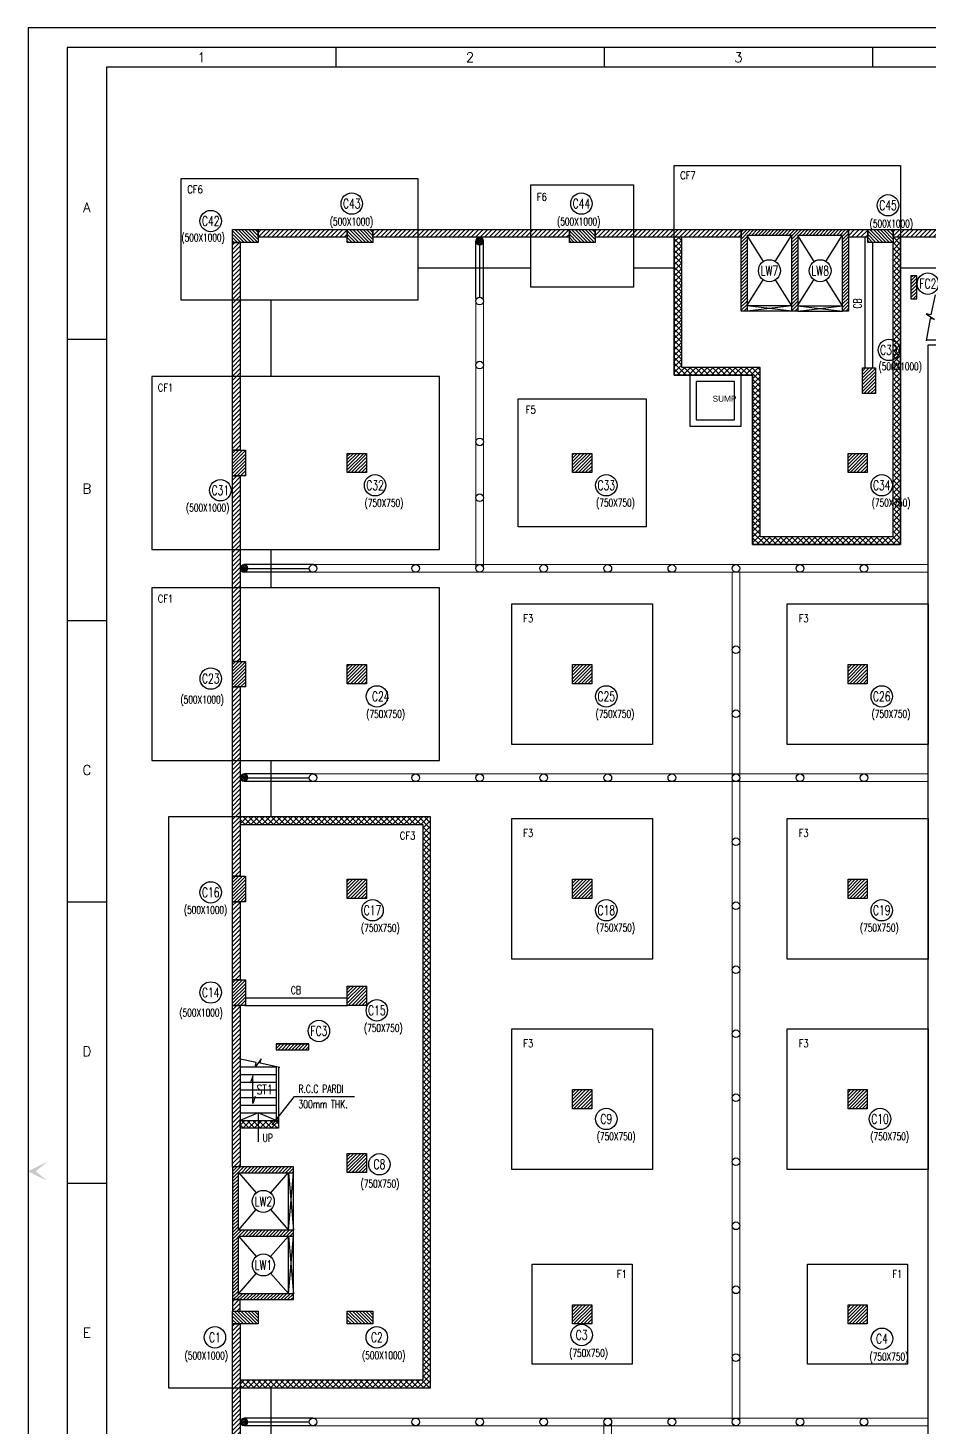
# Model space of a CAD drawing. Extents: x 345615 to 1272425, y -526289 to -156124.
# Drawn here: x 814927 to 850131, y -420533 to -365888 of the extents above; entities that cross this region are included whole.
import ezdxf
from ezdxf.enums import TextEntityAlignment as Align
from ezdxf.lldxf.tags import DXFTag

# ---------------------------------------------------------------- set-up
doc = ezdxf.new("R2010")
doc.units = 0
doc.header["$LTSCALE"] = 500
doc.header["$MEASUREMENT"] = 0
for name, color, linetype in [('PNA', 10, 'Continuous'), ('S-BEAM NO', 3, 'Continuous'), ('S-BEAM OUTER', 4, 'Continuous'), ('S-BRECK LINE', 8, 'Continuous'), ('S-COLUMN', 1, 'Continuous'), ('S-COLUMN CIRCLE', 9, 'Continuous'), ('S-COLUMN HATCH', 8, 'Continuous'), ('S-COLUMN NO', 2, 'Continuous'), ('S-COLUMN SIZES', 2, 'Continuous'), ('S-CONCRET LINE', 4, 'Continuous'), ('S-CUT LINE', 8, 'Continuous'), ('S-DIM-1', 5, 'Continuous'), ('S-FOOTING', 4, 'Continuous'), ('S-HATCH', 253, 'Continuous'), ('S-RETAINING WALL', 6, 'Continuous'), ('S-RETAINING WALL HATCH', 8, 'Continuous'), ('S-SLAB MARK', 3, 'Continuous'), ('S-SLAB NO', 3, 'Continuous'), ('S-STAIRCASE', 5, 'Continuous'), ('S-TEXT', 2, 'Continuous'), ('S-TEXT-1', 4, 'Continuous'), ('SDA_PLAN_UGT_OHT', 150, 'Continuous'), ('SDA_TEXT', 21, 'Continuous'), ('SHEET', 7, 'Continuous')]:
    doc.layers.add(name, color=color, linetype=linetype)
doc.layers.add('SDA_WALL', color=7, linetype='Continuous', lineweight=30)
doc.styles.add('AR', font='arial.ttf')
doc.styles.add('ROMANS', font='simplex.shx', dxfattribs={"width": 0.8, "height": 275, "bigfont": 'bigfont.shx'})
tags = doc.linetypes.add('CENTER', pattern=[2, 1.25, -0.25, 0.25, -0.25]).pattern_tags.tags
tags[10:11] = [DXFTag(74, 4), DXFTag(75, 0), DXFTag(340, '0'), DXFTag(46, 1.0), DXFTag(50, 0.0), DXFTag(44, 0.0), DXFTag(45, 0.0)]
tags[8:9] = [DXFTag(74, 4), DXFTag(75, 0), DXFTag(340, '0'), DXFTag(46, 1.0), DXFTag(50, 0.0), DXFTag(44, 0.0), DXFTag(45, 0.0)]
tags[6:7] = [DXFTag(74, 4), DXFTag(75, 0), DXFTag(340, '0'), DXFTag(46, 1.0), DXFTag(50, 0.0), DXFTag(44, 0.0), DXFTag(45, 0.0)]
tags[4:5] = [DXFTag(74, 4), DXFTag(75, 0), DXFTag(340, '0'), DXFTag(46, 1.0), DXFTag(50, 0.0), DXFTag(44, 0.0), DXFTag(45, 0.0)]
tags = doc.linetypes.add('HIDDEN', pattern=[0.375, 0.25, -0.125]).pattern_tags.tags
tags[6:7] = [DXFTag(74, 4), DXFTag(75, 0), DXFTag(340, '0'), DXFTag(46, 1.0), DXFTag(50, 0.0), DXFTag(44, 0.0), DXFTag(45, 0.0)]
tags[4:5] = [DXFTag(74, 4), DXFTag(75, 0), DXFTag(340, '0'), DXFTag(46, 1.0), DXFTag(50, 0.0), DXFTag(44, 0.0), DXFTag(45, 0.0)]
doc.dimstyles.new('dim100', dxfattribs={"dimtxt": 250, "dimasz": 250, "dimexe": 200, "dimexo": 200, "dimgap": 100, "dimtad": 1, "dimdec": 0, "dimzin": 0, "dimdsep": 46, "dimtxsty": 'ROMANS', "dimcen": 0, "dimclrd": 5, "dimclre": 5, "dimclrt": 4, "dimadec": 0, "dimazin": 0, "dimtfac": 1, "dimtdec": 0, "dimtix": 1, "dimtofl": 0, "dimtmove": 2, "dimatfit": 3, "dimfxl": 0, "dimtolj": 1, "dimtzin": 0, "dimlwd": -1, "dimlwe": -1, "dimarcsym": 0})
pattern_1 = [(45, (-3835377.2, 2058576.72), (-88.3883476, 88.3883476), [])]
pattern_2 = [(45, (-3835377.3, 2058576.72), (-88.3883476, 88.3883476), [])]
pattern_3 = [(45, (-4134841.95, 1922269.47), (-66.2912607, 66.2912607), [])]
pattern_4 = [(45, (-4134991.95, 1922269.47), (-66.2912607, 66.2912607), [])]
pattern_5 = [(45, (-4134991.95, 1922233.255), (-66.2912607, 66.2912607), [])]
pattern_6 = [(45, (-4134991.95, 1913864.6), (-66.2912607, 66.2912607), [])]

# ---------------------------------------------------------------- blocks, each defined once
blk = doc.blocks.new('FOLDER')
at = {"layer": 'PNA'}
for points in [[(-1250, 2500), (0, 0), (0, 1000)], [(1250, 2500), (0, 0), (0, 1000)]]:
    blk.add_solid(points, dxfattribs=at)
blk = doc.blocks.new('zw$C05B')
at = {"flags": 128}
blk.add_lwpolyline([(0, 0), (82749, 0), (82749, 58210), (0, 58210)], close=True, dxfattribs=at)
at = {"layer": 'PNA'}
for p, q in [((7716, 57718), (7716, 57226)), ((14447, 57718), (14447, 57226)), ((21179, 57718), (21179, 57226)), ((984, 50402), (1968, 50402)), ((984, 43342), (1968, 43342)), ((984, 36282), (1968, 36282)), ((984, 29223), (1968, 29223))]:
    blk.add_line(p, q, dxfattribs=at)
at = {"layer": 'PNA', "color": 1}
for points in [[(984, 492), (82257, 492), (82257, 57718), (984, 57718)], [(1968, 984), (81765, 984), (81765, 57226), (1968, 57226)]]:
    blk.add_lwpolyline(points, close=True, dxfattribs=at)
at = {"layer": 'PNA', "xscale": 0.1967862005670764, "yscale": 0.1967862005670764, "zscale": 0.1967862005670764, "rotation": 270}
blk.add_blockref('FOLDER', (0, 29518), dxfattribs=at)
at = {"layer": 'PNA', "style": 'ROMANS'}
for s, p in [('1', (4351, 57472)), ('2', (11082, 57472)), ('3', (17814, 57472)), ('A', (1476, 53709)), ('B', (1476, 46649)), ('C', (1476, 39589)), ('D', (1476, 32529)), ('E', (1476, 25470))]:
    blk.add_text(s, height=246, dxfattribs=at).set_placement(p, align=Align.MIDDLE)
blk = doc.blocks.new('MEP INPUTS')
at = {"layer": 'SDA_PLAN_UGT_OHT', "color": 8}
blk.add_lwpolyline([(5201, -1319), (5951, -1319), (5951, -67306), (5201, -67306)], close=True, dxfattribs=at)
at = {"layer": 'SDA_WALL', "color": 8}
for points in [[(-2098, -2500), (-4098, -2500), (-4098, -4500), (-2098, -4500)], [(-2348, -2750), (-3848, -2750), (-3848, -4250), (-2348, -4250)]]:
    blk.add_lwpolyline(points, close=True, dxfattribs=at)
at = {"layer": 'SDA_TEXT', "color": 8, "insert": (-2279, -3310, 8639494), "char_height": 230, "width": 1240.13, "attachment_point": 3, "style": 'AR'}
blk.add_mtext('SUMP', dxfattribs=at)
blk = doc.blocks.new('zw$D0E4')
at = {"layer": 'S-TEXT-1', "color": 1, "lineweight": 0}
for p, q in [((-40016, 53433, 4809), (-40016, 63876, 4809)), ((-39716, 53433, 4809), (-39716, 63876, 4809)), ((-46368, 53583, 10203), (-22367, 53583, 4182)), ((-46368, 53283, 10203), (-22367, 53283, 4182)), ((-30016, 20097, 11121), (-30016, 53283, 2796)), ((-29716, 20097, 11121), (-29716, 53283, 2796)), ((-46368, 45408, 10203), (-22367, 45408, 4182)), ((-46368, 45108, 10203), (-22367, 45108, 4182)), ((-46368, 20247, 10203), (-22367, 20247, 4182)), ((-46368, 19947, 10203), (-22367, 19947, 4182)), ((-35016, 20097, 4809), (-35016, -1308, 4809)), ((-34716, 20097, 4809), (-34716, -1308, 4809))]:
    blk.add_line(p, q, dxfattribs=at)
at = {"layer": 'S-TEXT-1', "color": 1}
for centre in [(-39866, 63876, 4809), (-39866, 63876, 4809), (-39866, 61376, 4809), (-39866, 61376, 4809), (-39866, 58376, 4809), (-39866, 58376, 4809), (-39866, 56196, 4809), (-39866, 56196, 4809), (-46368, 53433, -97110), (-42366, 53433, 4809), (-42366, 53433, 4809), (-39866, 53433, 4809), (-39866, 53433, 4809), (-37366, 53433, 4809), (-37366, 53433, 4809), (-34866, 53433, 4809), (-34866, 53433, 4809), (-32366, 53433, 4809), (-32366, 53433, 4809), (-29866, 53433, 4809), (-29866, 53433, 4809), (-27366, 53433, 4809), (-27366, 53433, 4809), (-24866, 53433, 4809), (-29866, 50257, 3555), (-29866, 50257, 3555), (-29866, 47758, 4182), (-29866, 47758, 4182), (-42366, 45258, 4809), (-42366, 45258, 4809), (-39866, 45258, 4809), (-39866, 45258, 4809), (-37366, 45258, 4809), (-37366, 45258, 4809), (-34866, 45258, 4809), (-34866, 45258, 4809), (-32366, 45258, 4809), (-32366, 45258, 4809), (-29866, 45258, 4809), (-29866, 45258, 4809), (-27366, 45258, 4809), (-27366, 45258, 4809), (-24866, 45258, 4809), (-29866, 42758, 5436), (-29866, 40258, 5436), (-29866, 37758, 6063), (-29866, 35258, 6063), (-29866, 32758, 6690), (-29866, 30258, 6690), (-29866, 27758, 7317), (-29866, 25258, 7317), (-29866, 22608, 7945), (-46368, 20097, -97110), (-42366, 20097, 4809), (-42366, 20097, 4809), (-39866, 20097, 4809), (-39866, 20097, 4809), (-37366, 20097, 4809), (-37366, 20097, 4809), (-34866, 20097, 4809), (-34866, 20097, 4809), (-32366, 20097, 4809), (-32366, 20097, 4809), (-29866, 20097, 4809), (-29866, 20097, 4809), (-27366, 20097, 4809), (-27366, 20097, 4809), (-24866, 20097, 4809)]:
    blk.add_circle(centre, 150, dxfattribs=at)
blk = doc.blocks.new('zw$F71')
at = {"layer": 'S-COLUMN', "lineweight": -3}
h = blk.add_hatch(color=170, dxfattribs=at)
h.dxf.hatch_style = 1
h.paths.add_polyline_path([(-39805, 66218, 1), (-39927, 66218, 1)])
h = blk.add_hatch(color=170, dxfattribs=at)
h.dxf.hatch_style = 1
h.paths.add_polyline_path([(-49002, 53433, 1), (-49124, 53433, 1)])
h = blk.add_hatch(color=170, dxfattribs=at)
h.dxf.hatch_style = 1
h.paths.add_polyline_path([(-49002, 45258, 1), (-49124, 45258, 1)])
h = blk.add_hatch(color=170, dxfattribs=at)
h.dxf.hatch_style = 1
h.paths.add_polyline_path([(-49002, 20097, 1), (-49124, 20097, 1)])
at = {"color": 170}
for p, q in [((-40016, 63977, -885523), (-40016, 66230, -885523)), ((-39716, 63977, -542685), (-39716, 66219, -400394)), ((-39866, 64026, 4809), (-39866, 66068, -440671)), ((-46368, 53583, -438580), (-49075, 53583, -438580)), ((-46368, 53283, -124613), (-49064, 53283, 46549)), ((-48913, 53433, 72049), (-46518, 53433, -8596)), ((-46368, 45407, -438580), (-49075, 45407, -438580)), ((-46368, 45108, -124613), (-49064, 45108, 46549)), ((-48913, 45258, 72049), (-46518, 45257, -8596)), ((-46368, 20246, -438580), (-49075, 20246, -438580)), ((-46368, 19947, -124613), (-49064, 19947, 46549)), ((-48913, 20097, 72049), (-46518, 20096, -8596))]:
    blk.add_line(p, q, dxfattribs=at)
at = {"layer": 'S-COLUMN', "color": 170, "lineweight": 9}
for centre, radius in [((-39866, 66218, -440671), 150), ((-39866, 66218, -440671), 120), ((-39866, 66218, -440671), 100), ((-49063, 53433, 6273), 150), ((-49063, 53433, 6273), 120), ((-49063, 53433, 6273), 100), ((-49063, 45258, 6273), 150), ((-49063, 45258, 6273), 120), ((-49063, 45258, 6273), 100), ((-49063, 20097, 6273), 150), ((-49063, 20097, 6273), 120), ((-49063, 20097, 6273), 100)]:
    blk.add_circle(centre, radius, dxfattribs=at)
at = {"layer": 'S-COLUMN', "color": 170, "lineweight": -3}
for centre in [(-39866, 66218, -440671), (-49063, 53433, 6273), (-49063, 45258, 6273), (-49063, 20097, 6273)]:
    blk.add_circle(centre, 61, dxfattribs=at)
at = {"layer": 'S-TEXT-1', "color": 1}
for centre in [(-39866, 63876, 4809), (-39866, 63876, 4809), (-46368, 53433, -97110), (-46368, 45258, -97110), (-46368, 20097, -97110)]:
    blk.add_circle(centre, 150, dxfattribs=at)
blk = doc.blocks.new('PILE LAYOUT 04-10-2024')
at = {"layer": 'S-COLUMN HATCH'}
h = blk.add_hatch(dxfattribs=at)
h.set_pattern_fill('ANSI31', color=252, scale=750, angle=90)
h.set_pattern_definition([(135, (-2008377.38, -4085734.03), (-66.2912607, -66.2912607), [])])
h.paths.add_polyline_path([(-46963, 2095), (-46963, 2595), (-45963, 2595), (-45963, 2095)])
h = blk.add_hatch(dxfattribs=at)
h.set_pattern_fill('ANSI31', color=252, scale=750, angle=90)
h.set_pattern_definition([(135, (-2003897.38, -4085734.03), (-66.2912607, -66.2912607), [])])
h.paths.add_polyline_path([(-42483, 2095), (-42483, 2595), (-41483, 2595), (-41483, 2095)])
h = blk.add_hatch(dxfattribs=at)
h.set_pattern_fill('ANSI31', color=252, scale=750, angle=90)
h.set_pattern_definition([(135, (-1995230.94, -4085734.03), (-66.2912607, -66.2912607), [])])
h.paths.add_polyline_path([(-33816, 2095), (-33816, 2595), (-32816, 2595), (-32816, 2095)])
h = blk.add_hatch(dxfattribs=at)
h.set_pattern_fill('ANSI31', color=252, scale=750)
h.set_pattern_definition([(45, (-4134980.9, 1922269.47), (-66.2912607, 66.2912607), [])])
h.paths.add_polyline_path([(-27113, -585), (-27113, 2595), (-22923, 2595), (-22923, -585), (-23153, -585), (-23153, 2365), (-24903, 2365), (-24903, -585), (-25133, -585), (-25133, 2365), (-26883, 2365), (-26883, -585)])
h = blk.add_hatch(dxfattribs=at)
h.set_pattern_fill('ANSI31', color=252, scale=750, angle=90)
h.set_pattern_definition([(135, (-1983587.3, -4085734.03), (-66.2912607, -66.2912607), [])])
h.paths.add_polyline_path([(-22173, 2095), (-22173, 2595), (-21173, 2595), (-21173, 2095)])
h = blk.add_hatch(dxfattribs=at)
h.set_pattern_fill('ANSI31', color=252, scale=750, angle=180)
h.set_pattern_definition([(225, (7611763.32, -4208048.69), (66.2912607, -66.2912607), [])])
h.paths.add_polyline_path([(-20488, 791), (-20488, -109), (-20258, -109), (-20258, 791)])
edge = h.paths.add_edge_path()
edge.add_line((-20488, 791), (-20488, -109))
h = blk.add_hatch(dxfattribs=at)
h.set_pattern_fill('ANSI31', color=252, scale=750, angle=180)
h.set_pattern_definition([(225, (4065956.11, -1965223.28), (66.2912607, -66.2912607), [])])
h.paths.add_polyline_path([(-22373, -3809), (-22373, -2809), (-21873, -2809), (-21873, -3809)])
h = blk.add_hatch(dxfattribs=at)
h.set_pattern_fill('ANSI31', color=252, scale=750, angle=180)
h.set_pattern_definition([(225, (4041366.11, -1968434.48), (66.2912607, -66.2912607), [])])
h.paths.add_polyline_path([(-46963, -7020), (-46963, -6020), (-46463, -6020), (-46463, -7020)])
h = blk.add_hatch(dxfattribs=at)
h.set_pattern_fill('ANSI31', color=252, scale=750)
h.set_pattern_definition(pattern_3)
h.paths.add_polyline_path([(-42483, -6145), (-42483, -6895), (-41733, -6895), (-41733, -6145)])
h = blk.add_hatch(dxfattribs=at)
h.set_pattern_fill('ANSI31', color=252, scale=750)
h.set_pattern_definition(pattern_4)
h.paths.add_polyline_path([(-33691, -6145), (-33691, -6895), (-32941, -6895), (-32941, -6145)])
h = blk.add_hatch(dxfattribs=at)
h.set_pattern_fill('ANSI31', color=252, scale=750)
h.set_pattern_definition(pattern_4)
h.paths.add_polyline_path([(-22941, -6145), (-22941, -6895), (-22191, -6895), (-22191, -6145)])
h = blk.add_hatch(dxfattribs=at)
h.set_pattern_fill('ANSI31', color=252, scale=750, angle=180)
h.set_pattern_definition([(225, (4041366.11, -1976682.4), (66.2912607, -66.2912607), [])])
h.paths.add_polyline_path([(-46963, -15268), (-46963, -14268), (-46463, -14268), (-46463, -15268)])
h = blk.add_hatch(dxfattribs=at)
h.set_pattern_fill('ANSI31', color=252, scale=750)
h.set_pattern_definition(pattern_3)
h.paths.add_polyline_path([(-42483, -14393), (-42483, -15143), (-41733, -15143), (-41733, -14393)])
h = blk.add_hatch(dxfattribs=at)
h.set_pattern_fill('ANSI31', color=252, scale=750)
h.set_pattern_definition(pattern_4)
h.paths.add_polyline_path([(-33691, -14393), (-33691, -15143), (-32941, -15143), (-32941, -14393)])
h = blk.add_hatch(dxfattribs=at)
h.set_pattern_fill('ANSI31', color=252, scale=750)
h.set_pattern_definition(pattern_4)
h.paths.add_polyline_path([(-22941, -14393), (-22941, -15143), (-22191, -15143), (-22191, -14393)])
h = blk.add_hatch(dxfattribs=at)
h.set_pattern_fill('ANSI31', color=252, scale=750, angle=180)
h.set_pattern_definition([(225, (4041366.11, -1985070.69), (66.2912607, -66.2912607), [])])
h.paths.add_polyline_path([(-46963, -23656), (-46963, -22656), (-46463, -22656), (-46463, -23656)])
h = blk.add_hatch(dxfattribs=at)
h.set_pattern_fill('ANSI31', color=252, scale=750)
h.set_pattern_definition([(45, (-4134841.95, 1922233.255), (-66.2912607, 66.2912607), [])])
h.paths.add_polyline_path([(-42483, -22781), (-42483, -23531), (-41733, -23531), (-41733, -22781)])
h = blk.add_hatch(dxfattribs=at)
h.set_pattern_fill('ANSI31', color=252, scale=750)
h.set_pattern_definition(pattern_5)
h.paths.add_polyline_path([(-33691, -22781), (-33691, -23531), (-32941, -23531), (-32941, -22781)])
h = blk.add_hatch(dxfattribs=at)
h.set_pattern_fill('ANSI31', color=252, scale=750)
h.set_pattern_definition(pattern_5)
h.paths.add_polyline_path([(-22941, -22781), (-22941, -23531), (-22191, -23531), (-22191, -22781)])
h = blk.add_hatch(dxfattribs=at)
h.set_pattern_fill('ANSI31', color=252, scale=750, angle=180)
h.set_pattern_definition([(225, (4041366.11, -1989123.06), (66.2912607, -66.2912607), [])])
h.paths.add_polyline_path([(-46963, -27709), (-46963, -26709), (-46463, -26709), (-46463, -27709)])
h = blk.add_hatch(dxfattribs=at)
h.set_pattern_fill('ANSI31', color=252, scale=750)
h.set_pattern_definition([(45, (-4143783.395, 1926305.885), (-66.2912607, 66.2912607), [])])
h.paths.add_polyline_path([(-42483, -26959), (-42483, -27709), (-41733, -27709), (-41733, -26959)])
h = blk.add_hatch(dxfattribs=at)
h.set_pattern_fill('ANSI31', color=252, scale=750, angle=180)
h.set_pattern_definition([(225, (7586987.96, -4237379.86), (66.2912607, -66.2912607), [])])
h.paths.add_polyline_path([(-45263, -29440), (-43983, -29440), (-43983, -29210), (-45263, -29210)])
h.paths.add_polyline_path([(-45263, -29210), (-43983, -29210), (-43983, -29210), (-45263, -29210)], flags=16)
h = blk.add_hatch(dxfattribs=at)
h.set_pattern_fill('ANSI31', color=252, scale=750)
h.set_pattern_definition(pattern_4)
h.paths.add_polyline_path([(-33691, -30995), (-33691, -31745), (-32941, -31745), (-32941, -30995)])
h = blk.add_hatch(dxfattribs=at)
h.set_pattern_fill('ANSI31', color=252, scale=750)
h.set_pattern_definition(pattern_4)
h.paths.add_polyline_path([(-22941, -30995), (-22941, -31745), (-22191, -31745), (-22191, -30995)])
h = blk.add_hatch(dxfattribs=at)
h.set_pattern_fill('ANSI31', color=252, scale=750)
h.set_pattern_definition([(45, (-4143783.395, 1919779.49), (-66.2912607, 66.2912607), [])])
h.paths.add_polyline_path([(-42483, -33485), (-42483, -34235), (-41733, -34235), (-41733, -33485)])
h = blk.add_hatch(dxfattribs=at)
h.set_pattern_fill('ANSI31', color=252, scale=750)
h.set_pattern_definition([(45, (-4134991.95, 1922264.58), (-66.2912607, 66.2912607), [])])
h.paths.add_polyline_path([(-46963, -34010), (-46963, -39200), (-44583, -39200), (-44583, -38970), (-46733, -38970), (-46733, -36720), (-44583, -36720), (-44583, -36490), (-46733, -36490), (-46733, -34240), (-44583, -34240), (-44583, -34010)])
h = blk.add_hatch(dxfattribs=at)
h.set_pattern_fill('ANSI31', color=252, scale=750, angle=270)
h.set_pattern_definition([(315, (1915451.54, 4048179.15), (66.2912607, 66.2912607), [])])
h.paths.add_polyline_path([(-46963, -40150), (-46963, -39650), (-45963, -39650), (-45963, -40150)])
h = blk.add_hatch(dxfattribs=at)
h.set_pattern_fill('ANSI31', color=252, scale=750, angle=270)
h.set_pattern_definition([(315, (1919931.54, 4048179.15), (66.2912607, 66.2912607), [])])
h.paths.add_polyline_path([(-42483, -40150), (-42483, -39650), (-41483, -39650), (-41483, -40150)])
h = blk.add_hatch(dxfattribs=at)
h.set_pattern_fill('ANSI31', color=252, scale=750)
h.set_pattern_definition(pattern_6)
h.paths.add_polyline_path([(-33691, -39400), (-33691, -40150), (-32941, -40150), (-32941, -39400)])
h = blk.add_hatch(dxfattribs=at)
h.set_pattern_fill('ANSI31', color=252, scale=750)
h.set_pattern_definition(pattern_6)
h.paths.add_polyline_path([(-22941, -39400), (-22941, -40150), (-22191, -40150), (-22191, -39400)])
at = {"layer": 'S-HATCH'}
h = blk.add_hatch(dxfattribs=at)
h.set_pattern_fill('ANSI37', color=252, scale=1250, angle=180, style=0)
h.set_pattern_definition([(225, (-4131296.39, 1527154.78), (110.4854346, -110.4854346), []), (315, (-4131296.39, 1527154.78), (110.4854346, 110.4854346), [])])
h.paths.add_polyline_path([(-29724, 2295), (-29724, -3085), (-26665, -3085), (-26665, -9705), (-20888, -9705), (-20888, 2295), (-21173, 2295), (-21173, 2095), (-21188, 2095), (-21188, -9405), (-26365, -9405), (-26365, -2785), (-29424, -2785), (-29424, 2295)])
h = blk.add_hatch(dxfattribs=at)
h.set_pattern_fill('ANSI37', color=252, scale=1250, angle=180, style=0)
h.set_pattern_definition([(225, (-4127335.44, 1810827.94), (110.4854346, -110.4854346), []), (315, (-4127335.44, 1810827.94), (110.4854346, 110.4854346), [])])
h.paths.add_polyline_path([(-46663, -42345), (-46663, -42645), (-39233, -42645), (-39233, -20345), (-46663, -20345), (-46663, -20645), (-39533, -20645), (-39533, -42345)])
h = blk.add_hatch(dxfattribs=at)
h.set_pattern_fill('ANSI37', color=256, scale=1250, angle=270, style=0)
h.set_pattern_definition([(315, (-16853462.08, 946585.4), (110.4854346, 110.4854346), []), (45, (-16853462.08, 946585.4), (-110.4854346, 110.4854346), [])])
h.paths.add_polyline_path([(-46663, -32503), (-46663, -32203), (-45163, -32203), (-45163, -32503)])
at = {"layer": 'S-RETAINING WALL HATCH'}
h = blk.add_hatch(dxfattribs=at)
h.set_pattern_fill('ANSI31', color=252, scale=1000)
h.set_pattern_definition(pattern_2)
h.paths.add_polyline_path([(-45963, 2595), (-45963, 2295), (-42483, 2295), (-42483, 2595)])
h = blk.add_hatch(dxfattribs=at)
h.set_pattern_fill('ANSI31', color=252, scale=1000)
h.set_pattern_definition(pattern_2)
h.paths.add_polyline_path([(-41483, 2595), (-41483, 2295), (-33816, 2295), (-33816, 2595)])
h = blk.add_hatch(dxfattribs=at)
h.set_pattern_fill('ANSI31', color=252, scale=1000)
h.set_pattern_definition(pattern_2)
h.paths.add_polyline_path([(-32816, 2595), (-32816, 2295), (-27113, 2295), (-27113, 2595)])
h = blk.add_hatch(dxfattribs=at)
h.set_pattern_fill('ANSI31', color=252, scale=1000)
h.set_pattern_definition(pattern_2)
h.paths.add_polyline_path([(-22923, 2595), (-22923, 2295), (-22173, 2295), (-22173, 2595)])
h = blk.add_hatch(dxfattribs=at)
h.set_pattern_fill('ANSI31', color=252, scale=1000)
h.set_pattern_definition(pattern_2)
h.paths.add_polyline_path([(-21173, 2595), (-21173, 2295), (-13834, 2295), (-13834, 2595)])
h = blk.add_hatch(dxfattribs=at)
h.set_pattern_fill('ANSI31', color=252, scale=1000)
h.set_pattern_definition(pattern_1)
h.paths.add_polyline_path([(-46963, 2095), (-46963, -6020), (-46663, -6020), (-46663, 2095)])
h = blk.add_hatch(dxfattribs=at)
h.set_pattern_fill('ANSI31', color=252, scale=1000)
h.set_pattern_definition(pattern_1)
h.paths.add_polyline_path([(-46963, -7020), (-46963, -14268), (-46663, -14268), (-46663, -7020)])
h = blk.add_hatch(dxfattribs=at)
h.set_pattern_fill('ANSI31', color=252, scale=1000)
h.set_pattern_definition(pattern_1)
h.paths.add_polyline_path([(-46963, -15268), (-46963, -22656), (-46663, -22656), (-46663, -15268)])
h = blk.add_hatch(dxfattribs=at)
h.set_pattern_fill('ANSI31', color=252, scale=1000)
h.set_pattern_definition(pattern_1)
h.paths.add_polyline_path([(-46963, -23656), (-46963, -26709), (-46663, -26709), (-46663, -23656)])
h = blk.add_hatch(dxfattribs=at)
h.set_pattern_fill('ANSI31', color=252, scale=1000)
h.set_pattern_definition(pattern_1)
h.paths.add_polyline_path([(-46963, -27709), (-46963, -34010), (-46663, -34010), (-46663, -27709)])
h = blk.add_hatch(dxfattribs=at)
h.set_pattern_fill('ANSI31', color=252, scale=1000)
h.set_pattern_definition([(45, (-60813.55, -217669.63), (-88.38835, 88.38835), [])])
h.paths.add_polyline_path([(-46963, -39650), (-46963, -39200), (-46663, -39200), (-46663, -39650)])
h = blk.add_hatch(dxfattribs=at)
h.set_pattern_fill('ANSI31', color=252, scale=1000)
h.set_pattern_definition([(45, (-60803.47, -246192.55), (-88.38835, 88.38835), [])])
h.paths.add_polyline_path([(-46963, -40150), (-46963, -68173), (9850, -68173), (9850, -40150), (9550, -40150), (9550, -67873), (-46663, -67873), (-46663, -40150)])
at = {"layer": 'S-BEAM OUTER', "color": 252}
for p, q in [((-22273, -2809), (-22273, 2295)), ((-21973, -2809), (-21973, 2095)), ((-46463, -27409), (-42483, -27409, 4182)), ((-46463, -27709), (-42483, -27709, 4182))]:
    blk.add_line(p, q, dxfattribs=at)
at = {"layer": 'S-BRECK LINE', "elevation": 2093}
blk.add_lwpolyline([(-19542, 46), (-19708, -730), (-19887, -692), (-19561, -916), (-19740, -877), (-19885, -1754)], dxfattribs=at)
at = {"layer": 'S-BRECK LINE'}
blk.add_lwpolyline([(-45113, -30135), (-45889, -29968), (-45851, -29789), (-46075, -30116), (-46037, -29937), (-46713, -29792)], dxfattribs=at)
at = {"layer": 'S-COLUMN', "color": 252}
for p, q in [((-25133, -385, -2091), (-26883, -385, -2091)), ((-25133, -385, -2091), (-26883, -585, -2091)), ((-25133, -585, -2091), (-26883, -385, -2091)), ((-24903, -385, -2091), (-23153, -385, -2091)), ((-24903, -385, -2091), (-23153, -585, -2091)), ((-24903, -585, -2091), (-23153, -385, -2091)), ((-25133, -585, -2091), (-26883, -585, -2091)), ((-24903, -585, -2091), (-23153, -585, -2091)), ((-44783, -36491), (-44783, -34240)), ((-44783, -34240), (-44583, -36490)), ((-44783, -36490, -2091), (-44583, -34240)), ((-44583, -36490), (-44583, -34240)), ((-44783, -38970), (-44583, -36720)), ((-44783, -36720, -2091), (-44583, -38970)), ((-44783, -38970), (-44783, -36721)), ((-44583, -38970), (-44583, -36720))]:
    blk.add_line(p, q, dxfattribs=at)
for points in [[(-46963, 2095), (-46963, 2595), (-45963, 2595), (-45963, 2095)], [(-42483, 2095), (-42483, 2595), (-41483, 2595), (-41483, 2095)], [(-33816, 2095), (-33816, 2595), (-32816, 2595), (-32816, 2095)], [(-22173, 2095), (-22173, 2595), (-21173, 2595), (-21173, 2095)], [(-20488, 791), (-20488, -109), (-20258, -109), (-20258, 791)], [(-21873, -3809), (-22373, -3809), (-22373, -2809), (-21873, -2809)], [(-46463, -7020), (-46963, -7020), (-46963, -6020), (-46463, -6020)], [(-33691, -6145), (-32941, -6145), (-32941, -6895), (-33691, -6895)], [(-46463, -15268), (-46963, -15268), (-46963, -14268), (-46463, -14268)], [(-33691, -14393), (-32941, -14393), (-32941, -15143), (-33691, -15143)], [(-33691, -22781), (-32941, -22781), (-32941, -23531), (-33691, -23531)], [(-45263, -29440), (-43983, -29440), (-43983, -29210), (-45263, -29210)], [(-33691, -30995), (-32941, -30995), (-32941, -31745), (-33691, -31745)], [(-42483, -33485), (-41733, -33485), (-41733, -34235), (-42483, -34235)], [(-45963, -39650), (-45963, -40150), (-46963, -40150), (-46963, -39650)], [(-22941, -39400), (-22191, -39400), (-22191, -40150), (-22941, -40150)]]:
    blk.add_lwpolyline(points, close=True, dxfattribs=at)
for points in [[(-27113, -585), (-27113, 2595), (-22923, 2595), (-22923, -585), (-23153, -585), (-23153, 2365), (-24903, 2365), (-24903, -585), (-25133, -585), (-25133, 2365), (-26883, 2365), (-26883, -585), (-27113, -585)], [(-44583, -34010), (-46963, -34010), (-46963, -39200), (-44583, -39200), (-44583, -38970), (-46733, -38970), (-46733, -36720), (-44583, -36720), (-44583, -36490), (-46733, -36490), (-46733, -34240), (-44583, -34240), (-44583, -34010)]]:
    blk.add_lwpolyline(points, dxfattribs=at)
for points, elevation in [([(-42483, -6145), (-41733, -6145), (-41733, -6895), (-42483, -6895)], 2091), ([(-22941, -6145), (-22191, -6145), (-22191, -6895), (-22941, -6895)], 2091), ([(-42483, -14393), (-41733, -14393), (-41733, -15143), (-42483, -15143)], 2091), ([(-22941, -14393), (-22191, -14393), (-22191, -15143), (-22941, -15143)], 2091), ([(-46463, -23656), (-46963, -23656), (-46963, -22656), (-46463, -22656)], 2091), ([(-42483, -22781), (-41733, -22781), (-41733, -23531), (-42483, -23531)], 2091), ([(-22941, -22781), (-22191, -22781), (-22191, -23531), (-22941, -23531)], 2091), ([(-46463, -27709), (-46963, -27709), (-46963, -26709), (-46463, -26709)], 2091), ([(-42483, -26959), (-41733, -26959), (-41733, -27709), (-42483, -27709)], 2091), ([(-22941, -30995), (-22191, -30995), (-22191, -31745), (-22941, -31745)], 2091), ([(-41483, -39650), (-41483, -40150), (-42483, -40150), (-42483, -39650)], 2091), ([(-33691, -39400), (-32941, -39400), (-32941, -40150), (-33691, -40150)], -2091)]:
    blk.add_lwpolyline(points, close=True, dxfattribs=dict(at, elevation=elevation))
at = {"layer": 'S-COLUMN CIRCLE', "color": 252}
for centre, radius in [((-42309, 3613, -2091), 418), ((-33345, 3613, -2091), 418), ((-21381, 3547, -2091), 418), ((-47815, 2929, -2091), 418), ((-26008, 990, 1315), 429), ((-24028, 990, 1315), 429), ((-19826, 484), 418), ((-21346, -2105), 418), ((-41399, -7391, -2091), 418), ((-32375, -7391, -2091), 418), ((-21625, -7391), 418), ((-47438, -7584, -2091), 418), ((-47812, -14939, -2091), 418), ((-41329, -15639, -2091), 418), ((-32375, -15639, -2091), 418), ((-21625, -15639), 418), ((-47815, -23292, -2091), 418), ((-41499, -23991, -2091), 418), ((-32375, -23991, -2091), 418), ((-21625, -23991), 418), ((-47815, -27202, -2091), 418), ((-41331, -27899, -2091), 418), ((-43593, -28705), 418), ((-32375, -32141, -2091), 418), ((-21692, -32141), 418), ((-41230, -33912, -2091), 418), ((-45763, -35360, 1315), 429), ((-45758, -37845, 1315), 429), ((-47650, -40671, -3406), 418), ((-41332, -40671, -2091), 418), ((-33337, -40579, -2091), 418), ((-21615, -40725), 418)]:
    blk.add_circle(centre, radius, dxfattribs=at)
at = {"layer": 'S-CONCRET LINE', "ltscale": 5}
blk.add_lwpolyline([(-45163, -32203), (-45163, -32503), (-46663, -32503), (-46663, -32203)], close=True, dxfattribs=at)
at = {"layer": 'S-CONCRET LINE', "color": 252, "elevation": -2091}
for points in [[(-35267, -37820), (-31367, -37820), (-31367, -41720), (-35267, -41720)], [(-24517, -37820), (-20617, -37820), (-20617, -41720), (-24517, -41720)]]:
    blk.add_lwpolyline(points, close=True, dxfattribs=at)
at = {"layer": 'S-CUT LINE', "color": 252}
for p, q in [((-26894, 2365, -2091), (-26249, 1352, -2091)), ((-25789, 1352, -2091), (-25144, 2365, -2091)), ((-24914, 2365, -2091), (-24269, 1352, -2091)), ((-23809, 1352, -2091), (-23164, 2365, -2091)), ((-26894, -385, -2091), (-26249, 628, -2091)), ((-25789, 628, -2091), (-25144, -385, -2091)), ((-24914, -385, -2091), (-24269, 628, -2091)), ((-23809, 628, -2091), (-23164, -385, -2091)), ((-46733, -34235, -4182), (-46043, -35031, -4182)), ((-45477, -35036, -4182), (-44783, -34235, -4182)), ((-46733, -36485, -4182), (-46038, -35683, -4182)), ((-45482, -35678, -4182), (-44783, -36485, -4182)), ((-46733, -36715, -4182), (-46039, -37516, -4182)), ((-44783, -36715, -4182), (-45477, -37516, -4182)), ((-46039, -38164, -4182), (-46733, -38965, -4182)), ((-45477, -38164, -4182), (-44783, -38965, -4182))]:
    blk.add_line(p, q, dxfattribs=at)
at = {"layer": 'S-FOOTING', "color": 252}
for p, q in [((-35317, 4345), (-31317, 4345)), ((-35317, 345), (-35317, 4345)), ((-31317, 4345), (-31317, 345)), ((-31317, 345), (-35317, 345)), ((-35817, -4020), (-30817, -4020)), ((-35817, -9020), (-35817, -4020)), ((-30817, -4020), (-30817, -9020)), ((-30817, -9020), (-35817, -9020)), ((-36067, -12018), (-30567, -12018)), ((-36067, -17518), (-36067, -12018)), ((-30567, -12018), (-30567, -17518)), ((-25317, -12018), (-19817, -12018)), ((-25317, -17518), (-25317, -12018)), ((-19817, -12018), (-19817, -17518)), ((-30567, -17518), (-36067, -17518)), ((-19817, -17518), (-25317, -17518)), ((-36067, -20406), (-30567, -20406)), ((-36067, -25906), (-36067, -20406)), ((-30567, -20406), (-30567, -25906)), ((-25317, -20406), (-19817, -20406)), ((-25317, -25906), (-25317, -20406)), ((-19817, -20406), (-19817, -25906)), ((-30567, -25906), (-36067, -25906)), ((-19817, -25906), (-25317, -25906)), ((-36067, -28620), (-30567, -28620)), ((-36067, -34120), (-36067, -28620)), ((-30567, -28620), (-30567, -34120)), ((-25317, -28620), (-19817, -28620)), ((-25317, -34120), (-25317, -28620)), ((-19817, -28620), (-19817, -34120)), ((-30567, -34120), (-36067, -34120)), ((-19817, -34120), (-25317, -34120))]:
    blk.add_line(p, q, dxfattribs=at)
for points in [[(-26665, -3085), (-29724, -3085), (-29724, 5095), (-20888, 5095), (-20888, -9705), (-26665, -9705), (-26665, -3085)], [(-45463, -155), (-45463, -3145)], [(-45463, -9895), (-45463, -11393)], [(-45463, -18143), (-45463, -20345)], [(-45463, -42645), (-45463, -66673), (8340, -66673), (8340, -41620)]]:
    blk.add_lwpolyline(points, dxfattribs=at)
for points in [[(-39737, -155), (-48963, -155), (-48963, 4595), (-39737, 4595)], [(-50113, -9895), (-38883, -9895), (-38883, -3145), (-50113, -3145)], [(-50113, -18143), (-38883, -18143), (-38883, -11393), (-50113, -11393)]]:
    blk.add_lwpolyline(points, close=True, dxfattribs=at)
at = {"layer": 'S-FOOTING', "color": 252, "elevation": -2091}
for points in [[(-35317, 1095), (-39737, 1095)], [(-29724, 1095), (-31317, 1095)], [(-16334, 1095), (-20888, 1095)]]:
    blk.add_lwpolyline(points, dxfattribs=at)
at = {"layer": 'S-HATCH', "color": 252}
blk.add_lwpolyline([(-26365, -2785), (-29424, -2785), (-29424, 2295), (-29724, 2295), (-29724, -3085), (-26665, -3085), (-26665, -9705), (-20888, -9705), (-20888, 2295), (-21173, 2295), (-21173, 2095), (-21188, 2095), (-21188, -9405), (-26365, -9405)], close=True, dxfattribs=at)
at = {"layer": 'S-HATCH', "color": 252, "elevation": -2091}
for points in [[(-39233, -20345), (-49463, -20345), (-49463, -42645), (-39233, -42645)], [(-39233, -20345), (-46663, -20345), (-46663, -20645), (-39533, -20645), (-39533, -42345), (-46663, -42345), (-46663, -42645), (-39233, -42645)]]:
    blk.add_lwpolyline(points, close=True, dxfattribs=at)
at = {"layer": 'S-RETAINING WALL', "color": 252}
blk.add_line((-20488, 791), (-20488, -109), dxfattribs=at)
for points in [[(-45963, 2595), (-42483, 2595), (-42483, 2295), (-45963, 2295)], [(-41483, 2595), (-33816, 2595), (-33816, 2295), (-41483, 2295)], [(-32816, 2595), (-27113, 2595), (-27113, 2295), (-32816, 2295)], [(-22923, 2595), (-22173, 2595), (-22173, 2295), (-22923, 2295)], [(-21173, 2595), (-13834, 2595), (-13834, 2295), (-21173, 2295)]]:
    blk.add_lwpolyline(points, close=True, dxfattribs=at)
at = {"layer": 'S-RETAINING WALL', "color": 252, "elevation": 2091}
for points in [[(-46963, 2095), (-46663, 2095), (-46663, -6020), (-46963, -6020)], [(-46963, -7020), (-46663, -7020), (-46663, -14268), (-46963, -14268)], [(-46963, -15268), (-46663, -15268), (-46663, -22656), (-46963, -22656)], [(-46963, -23656), (-46663, -23656), (-46663, -26709), (-46963, -26709)], [(-46963, -27709), (-46663, -27709), (-46663, -34010), (-46963, -34010)], [(-46963, -39650), (-46663, -39650), (-46663, -39200), (-46963, -39200)]]:
    blk.add_lwpolyline(points, close=True, dxfattribs=at)
at = {"layer": 'S-RETAINING WALL', "color": 252}
blk.add_lwpolyline([(-46963, -40150), (-46663, -40150), (-46663, -67873), (9550, -67873), (9550, -40150), (9850, -40150), (9850, -68173), (-46963, -68173), (-46963, -40150)], dxfattribs=at)
at = {"layer": 'S-SLAB MARK'}
blk.add_lwpolyline([(-46080, -31261), (-46173, -31543), (-46173, -30463), (-46265, -30712)], dxfattribs=at)
at = {"layer": 'S-STAIRCASE', "ltscale": 1000}
for p, q in [((-19874, -1704, 2093), (-17474, -1704, 2093)), ((-46663, -29803), (-46663, -32203)), ((-46663, -30103), (-45263, -30103)), ((-46663, -30403), (-45263, -30403)), ((-45263, -30103), (-45263, -32203)), ((-45163, -30124), (-45163, -32403)), ((-46663, -30703), (-45263, -30703)), ((-46663, -31003), (-45263, -31003)), ((-46663, -31303), (-45263, -31303)), ((-46663, -31603), (-45263, -31603)), ((-46663, -31903), (-45263, -31903)), ((-45963, -31903), (-45963, -33041))]:
    blk.add_line(p, q, dxfattribs=at)
at = {"layer": 'S-STAIRCASE', "color": 252, "linetype": 'HIDDEN', "ltscale": 1000}
for p, q in [((-45263, -29210, -2091), (-43983, -29210, -2091)), ((-45263, -29210), (-43983, -29210))]:
    blk.add_line(p, q, dxfattribs=at)
at = {"layer": 'S-STAIRCASE', "linetype": 'CENTER', "ltscale": 1000}
blk.add_line((-46663, -32203), (-45263, -32203), dxfattribs=at)
at = {"layer": 'S-STAIRCASE', "ltscale": 1000}
blk.add_lwpolyline([(-45263, -32203), (-45963, -31903), (-46663, -32203)], dxfattribs=at)
at = {"layer": 'S-SLAB NO', "color": 252}
blk.add_blockref('MEP INPUTS', (-25018, -585), dxfattribs=at)
at = {"layer": 'S-BEAM NO', "color": 252, "style": 'ROMANS', "width": 0.7}
blk.add_text('CB', height=312.5, rotation=90, dxfattribs=at).set_placement((-22573, -292), align=Align.MIDDLE_CENTER)
blk.add_text('CB', height=312.5, dxfattribs=at).set_placement((-44489, -27109, 2074), align=Align.MIDDLE_CENTER)
at = {"layer": 'S-COLUMN NO', "color": 252, "style": 'ROMANS', "width": 0.7}
for s, p in [('C43', (-42309, 3613, -2091)), ('C44', (-33345, 3613, -2091)), ('C45', (-21381, 3547, -2091)), ('C42', (-47815, 2929, -2091)), ('LW7', (-26008, 990)), ('LW8', (-24028, 990)), ('FC2', (-19826, 484)), ('C39', (-21346, -2105)), ('C31', (-47438, -7584, -2091)), ('C32', (-41399, -7391, -2091)), ('C33', (-32375, -7391, -2091)), ('C34', (-21625, -7391)), ('C23', (-47812, -14939, -2091)), ('C24', (-41178, -15639)), ('C25', (-32375, -15639, -2091)), ('C26', (-21625, -15639)), ('C16', (-47815, -23292, -2091)), ('C17', (-41499, -23991, -2091)), ('C18', (-32375, -23991, -2091)), ('C19', (-21625, -23991)), ('C14', (-47815, -27202, -2091)), ('C15', (-41331, -27899, -2091)), ('FC3', (-43593, -28705)), ('C9', (-32375, -32141, -2091)), ('C10', (-21692, -32141)), ('C8', (-41230, -33912, -2091)), ('LW2', (-45758, -35365)), ('LW1', (-45758, -37845)), ('C3', (-33337, -40579, -2091)), ('C1', (-47650, -40671, -3406)), ('C2', (-41332, -40671, -2091)), ('C4', (-21615, -40725))]:
    blk.add_text(s, height=375, dxfattribs=at).set_placement(p, align=Align.MIDDLE)
at = {"layer": 'S-COLUMN SIZES', "color": 252, "style": 'ROMANS', "width": 0.7}
for s, p in [('(500X1000)', (-42319, 2888, -18760758)), ('(500X1000)', (-33450, 2890, -18760758)), ('(500X1000)', (-21251, 2809, -2091)), ('(500X1000)', (-48111, 2265, -2091)), ('(500X1000)', (-20904, -2769)), ('(500X1000)', (-47933, -8289, -18760758)), ('(750X750)', (-41052, -8099, -18760758)), ('(750X750)', (-32015, -8094, -18760758)), ('(750X750)', (-21258, -8094, -18758667)), ('(500X1000)', (-48148, -15783, -18760758)), ('(750X750)', (-40987, -16347, -18760758)), ('(750X750)', (-32039, -16342, -18760758)), ('(750X750)', (-21265, -16342, -18758667)), ('(500X1000)', (-48016, -23997, -18760758)), ('(750X750)', (-41192, -24699, -18760758)), ('(750X750)', (-32007, -24694, -18760758)), ('(750X750)', (-21720, -24694, -18758667)), ('(500X1000)', (-48191, -28012, -2091)), ('(750X750)', (-41078, -28609, -2091)), ('(750X750)', (-31989, -32844, -18760758)), ('(750X750)', (-21312, -32844, -18758667)), ('(750X750)', (-41209, -34689, -2091)), ('(500X1000)', (-47987, -41407, -18760758)), ('(500X1000)', (-41061, -41396, -18760758)), ('(750X750)', (-33067, -41304, -18760758)), ('(750X750)', (-21344, -41450, -18758667))]:
    blk.add_text(s, height=300, dxfattribs=at).set_placement(p, align=Align.MIDDLE)
at = {"layer": 'S-SLAB NO', "style": 'ROMANS', "width": 0.7}
blk.add_text('ST1', height=375, dxfattribs=at).set_placement((-46025, -31178, -48266))
at = {"layer": 'S-TEXT', "color": 252, "style": 'ROMANS', "width": 0.8}
for s, p in [('CF7', (-29491, 4566)), ('CF6', (-48730, 4016)), ('F6', (-35084, 3725)), ('CF1', (-49880, -3724)), ('F5', (-35517, -4590)), ('CF1', (-49880, -11972)), ('F3', (-35617, -12738)), ('F3', (-24867, -12738)), ('CF3', (-40433, -21224, -2091)), ('F3', (-35617, -21127)), ('F3', (-24867, -21127)), ('F3', (-35617, -29340)), ('F3', (-24867, -29340)), ('F1', (-31961, -38350, -2091)), ('F1', (-21211, -38350, -2091))]:
    blk.add_text(s, height=300, dxfattribs=at).set_placement(p)
at = {"layer": 'S-TEXT', "style": 'ROMANS', "width": 0.7}
blk.add_text('UP', height=312.5, dxfattribs=at).set_placement((-45791, -32885, 100459), align=Align.MIDDLE_LEFT)
at = {"layer": 'S-TEXT-1', "color": 252, "style": 'ROMANS', "width": 0.7}
for s, p in [('R.C.C PARDI', (-44392, -30967)), ('300mm THK.', (-44392, -31567))]:
    blk.add_text(s, height=312.5, dxfattribs=at).set_placement(p, align=Align.MIDDLE_LEFT)
at = {"layer": 'S-DIM-1', "color": 252}
blk.add_leader([(-45418, -32375, 0), (-44542, -31267, 0), (-42197, -31267, 0)], dimstyle='dim100', override={"dimasz": 312.5, "dimgap": 100, "dimtad": 0}, dxfattribs=at)

msp = doc.modelspace()

# ---------------------------------------------------------------- block references
msp.add_blockref('PILE LAYOUT 04-10-2024', (869872.523, -376358.964, 4182))
at = {"layer": 'S-COLUMN'}
msp.add_blockref('zw$F71', (872422.523, -440431.771), dxfattribs=at)
at = {"layer": 'S-TEXT-1'}
msp.add_blockref('zw$D0E4', (872422.523, -440431.771), dxfattribs=at)
at = {"layer": 'SHEET', "xscale": 1.556519070149563, "yscale": 1.556519070149563, "zscale": 1.556519070149563}
msp.add_blockref('zw$C05B', (814927, -456492.771), dxfattribs=at)

doc.saveas('drawing.dxf')
